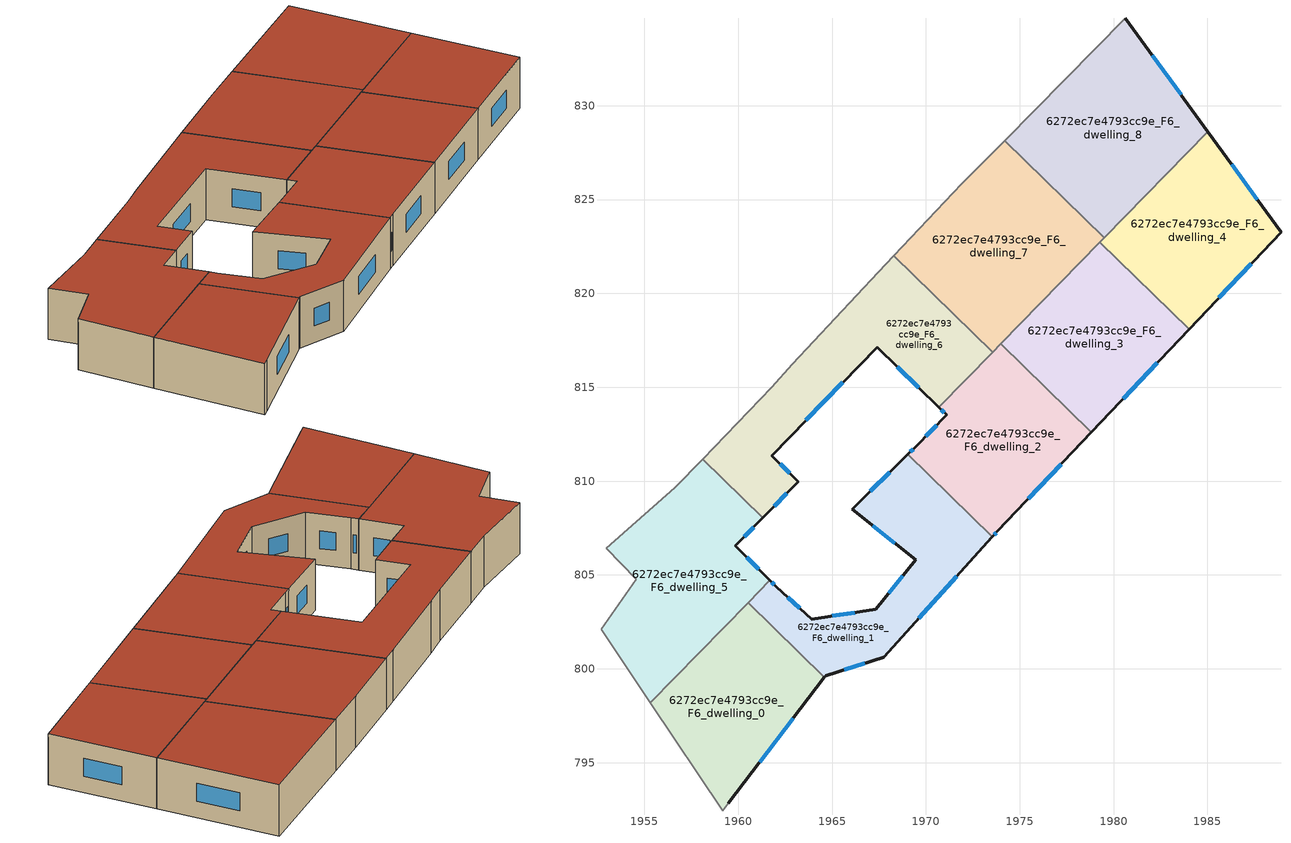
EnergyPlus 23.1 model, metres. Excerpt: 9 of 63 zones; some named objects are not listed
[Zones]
6272ec7e4793cc9e_F6_dwelling_0
 floor to 6272ec7e4793cc9e_F5_dwelling_0 (EU_floor_Construction): 1964.59,799.55 1959.48,792.84 1959.17,792.43 1955.32,798.18 1960.53,803.52 z18
 wall outside (EU_wall_Construction): 1959.48,792.84 1964.59,799.55 z18:21
 wall to 6272ec7e4793cc9e_F6_dwelling_1 (EU_wall_Construction): 1964.59,799.55 1960.53,803.52 z18:21
 wall adiabatic (EU_wall_Construction): 1955.32,798.18 1959.17,792.43 1959.48,792.84 z18:21
 wall to 6272ec7e4793cc9e_F6_dwelling_5 (EU_wall_Construction): 1960.53,803.52 1955.32,798.18 z18:21
 window (EU_Window_Construction): 1961.14,795.03 1962.93,797.37 z18.98:20.02
 roof outside (EU_roof_Construction): 1959.48,792.84 1964.59,799.55 1960.53,803.52 1955.32,798.18 1959.17,792.43 z21
6272ec7e4793cc9e_F6_dwelling_1
 floor to 6272ec7e4793cc9e_F5_dwelling_1 (EU_floor_Construction): 1973.54,807.03 1967.75,800.62 1964.66,799.63 1964.59,799.55 1960.53,803.52 1961.69,804.71 1962.02,804.38 1963.91,802.66 1967.33,803.17 1969.45,805.82 1966.08,808.5 1969.04,811.42 z18
 wall outside (EU_wall_Construction): 1969.04,811.42 1966.08,808.5 1969.45,805.82 1967.33,803.17 1963.91,802.66 1962.02,804.38 1961.69,804.71 / 1964.59,799.55 1964.66,799.63 1967.75,800.62 1973.54,807.03 z18:21
 wall to 6272ec7e4793cc9e_F6_dwelling_2 (EU_wall_Construction): 1973.54,807.03 1969.04,811.42 z18:21
 wall to 6272ec7e4793cc9e_F6_dwelling_5 (EU_wall_Construction): 1961.69,804.71 1960.53,803.52 z18:21
 window (EU_Window_Construction): 1961.91,804.49 1961.8,804.61 / 1963.29,803.22 1962.63,803.82 / 1966.21,803 1965.02,802.82 / 1968.76,804.95 1968.02,804.03 / 1967.17,807.63 1968.35,806.69 / 1968.07,810.47 1967.04,809.45 / 1969.63,802.71 1971.66,804.94 / 1965.66,799.96 1966.74,800.3 z18.98:20.02
 roof outside (EU_roof_Construction): 1967.75,800.62 1973.54,807.03 1969.04,811.42 1966.08,808.5 1969.45,805.82 1967.33,803.17 1963.91,802.66 1962.02,804.38 1961.69,804.71 1960.53,803.52 1964.59,799.55 1964.66,799.63 z21
6272ec7e4793cc9e_F6_dwelling_2
 floor to 6272ec7e4793cc9e_F5_dwelling_2 (EU_floor_Construction): 1978.82,812.61 1973.84,807.35 1973.54,807.03 1969.04,811.42 1969.46,811.83 1971.11,813.52 1970.69,813.93 1973.99,817.32 z18
 wall outside (EU_wall_Construction): 1970.69,813.93 1971.11,813.52 1969.46,811.83 1969.04,811.42 / 1973.54,807.03 1973.84,807.35 1978.82,812.61 z18:21
 wall to 6272ec7e4793cc9e_F6_dwelling_3 (EU_wall_Construction): 1978.82,812.61 1973.99,817.32 z18:21
 wall to 6272ec7e4793cc9e_F6_dwelling_6 (EU_wall_Construction): 1973.55,816.86 1970.69,813.93 z18:21
 wall to 6272ec7e4793cc9e_F6_dwelling_7 (EU_wall_Construction): 1973.99,817.32 1973.55,816.86 z18:21
 window (EU_Window_Construction): 1970.57,812.97 1969.99,812.38 / 1970.82,813.8 1970.97,813.66 / 1975.46,809.06 1977.2,810.9 / 1973.64,807.13 1973.74,807.25 / 1969.32,811.7 1969.17,811.56 z18.98:20.02
 roof outside (EU_roof_Construction): 1973.84,807.35 1978.82,812.61 1973.99,817.32 1970.69,813.93 1971.11,813.52 1969.46,811.83 1969.04,811.42 1973.54,807.03 z21
6272ec7e4793cc9e_F6_dwelling_3
 floor to 6272ec7e4793cc9e_F5_dwelling_3 (EU_floor_Construction): 1984.02,818.09 1978.82,812.61 1973.99,817.32 1979.27,822.72 z18
 wall outside (EU_wall_Construction): 1978.82,812.61 1984.02,818.09 z18:21
 wall to 6272ec7e4793cc9e_F6_dwelling_4 (EU_wall_Construction): 1984.02,818.09 1979.27,822.72 z18:21
 wall to 6272ec7e4793cc9e_F6_dwelling_7 (EU_wall_Construction): 1979.27,822.72 1973.99,817.32 z18:21
 window (EU_Window_Construction): 1980.51,814.39 1982.33,816.3 z18.98:20.02
 roof outside (EU_roof_Construction): 1978.82,812.61 1984.02,818.09 1979.27,822.72 1973.99,817.32 z21
6272ec7e4793cc9e_F6_dwelling_4
 floor to 6272ec7e4793cc9e_F5_dwelling_4 (EU_floor_Construction): 1985.02,828.61 1988.92,823.25 1984.02,818.09 1979.27,822.72 z18
 wall outside (EU_wall_Construction): 1984.02,818.09 1988.92,823.25 1985.02,828.61 z18:21
 wall to 6272ec7e4793cc9e_F6_dwelling_8 (EU_wall_Construction): 1985.02,828.61 1979.5,822.96 z18:21
 wall to 6272ec7e4793cc9e_F6_dwelling_7 (EU_wall_Construction): 1979.5,822.96 1979.27,822.72 z18:21
 window (EU_Window_Construction): 1987.65,825 1986.29,826.87 / 1985.61,819.77 1987.32,821.57 z18.98:20.02
 roof outside (EU_roof_Construction): 1984.02,818.09 1988.92,823.25 1985.02,828.61 1979.27,822.72 z21
6272ec7e4793cc9e_F6_dwelling_5
 floor to 6272ec7e4793cc9e_F5_dwelling_5 (EU_floor_Construction): 1961.31,808.04 1959.86,806.54 1961.69,804.71 1955.32,798.18 1952.69,802.1 1954.58,804.78 1952.98,806.44 1956.63,809.63 1958.1,811.18 z18
 wall outside (EU_wall_Construction): 1961.69,804.71 1959.86,806.54 1961.31,808.04 z18:21
 wall adiabatic (EU_wall_Construction): 1958.1,811.18 1956.63,809.63 1952.98,806.44 1954.58,804.78 1952.69,802.1 1955.32,798.18 z18:21
 wall to 6272ec7e4793cc9e_F6_dwelling_6 (EU_wall_Construction): 1961.31,808.04 1958.1,811.18 z18:21
 window (EU_Window_Construction): 1960.33,807.03 1960.84,807.55 / 1961.09,805.31 1960.45,805.95 z18.98:20.02
 roof outside (EU_roof_Construction): 1955.32,798.18 1961.69,804.71 1959.86,806.54 1961.31,808.04 1958.1,811.18 1956.63,809.63 1952.98,806.44 1954.58,804.78 1952.69,802.1 z21
6272ec7e4793cc9e_F6_dwelling_6
 floor to 6272ec7e4793cc9e_F5_dwelling_6 (EU_floor_Construction): 1973.55,816.86 1970.69,813.93 1967.4,817.13 1961.78,811.37 1963.2,809.97 1961.31,808.04 1958.1,811.18 1961.78,815.01 1962.88,816.23 1967.46,821.12 1968.29,822 z18
 wall outside (EU_wall_Construction): 1961.31,808.04 1963.2,809.97 1961.78,811.37 1967.4,817.13 1970.69,813.93 z18:21
 wall adiabatic (EU_wall_Construction): 1968.29,822 1967.46,821.12 1962.88,816.23 1961.78,815.01 1958.1,811.18 z18:21
 wall to 6272ec7e4793cc9e_F6_dwelling_7 (EU_wall_Construction): 1973.55,816.86 1968.29,822 z18:21
 window (EU_Window_Construction): 1968.47,816.09 1969.62,814.97 / 1963.6,813.24 1965.57,815.26 / 1962.74,810.43 1962.24,810.91 / 1961.93,808.67 1962.58,809.35 z18.98:20.02
 roof outside (EU_roof_Construction): 1970.69,813.93 1973.55,816.86 1968.29,822 1967.46,821.12 1962.88,816.23 1961.78,815.01 1958.1,811.18 1961.31,808.04 1963.2,809.97 1961.78,811.37 1967.4,817.13 z21
6272ec7e4793cc9e_F6_dwelling_7
 floor to 6272ec7e4793cc9e_F5_dwelling_7 (EU_floor_Construction): 1979.51,822.96 1973.55,816.86 1968.29,822 1971.92,825.83 1974.19,828.14 z18
 wall adiabatic (EU_wall_Construction): 1974.19,828.14 1971.92,825.83 1968.29,822 z18:21
 wall to 6272ec7e4793cc9e_F6_dwelling_8 (EU_wall_Construction): 1979.51,822.96 1974.19,828.14 z18:21
 roof outside (EU_roof_Construction): 1973.55,816.86 1979.51,822.96 1974.19,828.14 1971.92,825.83 1968.29,822 z21
6272ec7e4793cc9e_F6_dwelling_8
 floor to 6272ec7e4793cc9e_F5_dwelling_8 (EU_floor_Construction): 1980.63,834.66 1985.02,828.61 1979.51,822.96 1974.19,828.14 z18
 wall outside (EU_wall_Construction): 1985.02,828.61 1980.63,834.66 z18:21
 wall adiabatic (EU_wall_Construction): 1980.63,834.66 1974.19,828.14 z18:21
 window (EU_Window_Construction): 1983.59,830.58 1982.06,832.7 z18.98:20.02
 roof outside (EU_roof_Construction): 1979.51,822.96 1985.02,828.61 1980.63,834.66 1974.19,828.14 z21
[Building]
EU S2 Campaign: North Axis=0; Terrain=City; Solar Distribution=FullExterior
[Site:Location]
Bologna: Latitude=44.5; Longitude=11.25; Time Zone=1; Elevation=37
[SizingPeriod:WeatherFileDays]
AnnualSizingPeriod: Begin Month=1; Begin Day of Month=1; End Month=12; End Day of Month=31; Day of Week for Start Day=Monday; Use Weather File Daylight Saving Period=No; Use Weather File Rain and Snow Indicators=No
[MATERIAL]
EU_InternalMass_Material: Roughness=MediumRough; Thickness=0.1; Conductivity=1; Density=1800; Specific Heat=900; Thermal Absorptance=0.9; Solar Absorptance=0.7; Visible Absorptance=0.7
[MATERIAL:NOMASS] Roughness=MediumRough; Thermal Absorptance=0.9; Solar Absorptance=0.7; Visible Absorptance=0.7
Name | Thermal Resistance
EU_wall_NoMass | 0.905828
EU_roof_NoMass | 0.37593
EU_floor_NoMass | 0.67114
[WINDOWMATERIAL:SIMPLEGLAZINGSYSTEM]
EU_Window_SimpleGlazing: UFactor=4.52486; Solar Heat Gain Coefficient=0.85; Visible Transmittance=0.85
[CONSTRUCTION]
EU_wall_Construction: EU_wall_NoMass
EU_roof_Construction: EU_roof_NoMass
EU_floor_Construction: EU_floor_NoMass
EU_Window_Construction: EU_Window_SimpleGlazing
EU_InternalMass_Construction: EU_InternalMass_Material
[ZONE] Type=1; Multiplier=1; Ceiling Height=autocalculate; Floor Area=autocalculate; Part of Total Floor Area=Yes
Name | Volume
6272ec7e4793cc9e_F6_dwelling_0 | 151.495
6272ec7e4793cc9e_F6_dwelling_1 | 151.503
6272ec7e4793cc9e_F6_dwelling_2; 6272ec7e4793cc9e_F6_dwelling_4 | 151.493
6272ec7e4793cc9e_F6_dwelling_3 | 151.505
6272ec7e4793cc9e_F6_dwelling_5 | 189.352
6272ec7e4793cc9e_F6_dwelling_6 | 189.357
6272ec7e4793cc9e_F6_dwelling_7 | 189.349
6272ec7e4793cc9e_F6_dwelling_8 | 189.341
[INTERNALMASS] Construction=EU_InternalMass_Construction
Name | Zone or ZoneList | Surface Area
6272ec7e4793cc9e_F6_dwelling_0_EU_InternalMass | 6272ec7e4793cc9e_F6_dwelling_0 | 50.4983
6272ec7e4793cc9e_F6_dwelling_1_EU_InternalMass | 6272ec7e4793cc9e_F6_dwelling_1 | 50.5007
6272ec7e4793cc9e_F6_dwelling_2_EU_InternalMass | 6272ec7e4793cc9e_F6_dwelling_2 | 50.4978
6272ec7e4793cc9e_F6_dwelling_3_EU_InternalMass | 6272ec7e4793cc9e_F6_dwelling_3 | 50.5018
6272ec7e4793cc9e_F6_dwelling_4_EU_InternalMass | 6272ec7e4793cc9e_F6_dwelling_4 | 50.4978
6272ec7e4793cc9e_F6_dwelling_5_EU_InternalMass | 6272ec7e4793cc9e_F6_dwelling_5 | 63.1174
6272ec7e4793cc9e_F6_dwelling_6_EU_InternalMass | 6272ec7e4793cc9e_F6_dwelling_6 | 63.1181
6272ec7e4793cc9e_F6_dwelling_7_EU_InternalMass | 6272ec7e4793cc9e_F6_dwelling_7 | 63.1163
6272ec7e4793cc9e_F6_dwelling_8_EU_InternalMass | 6272ec7e4793cc9e_F6_dwelling_8 | 63.1136
[OTHEREQUIPMENT] Fuel Type=Electricity; Design Level Calculation Method=Watts/Area; Power per Zone Floor Area=1; Fraction Latent=0; Fraction Radiant=0; Fraction Lost=0; Carbon Dioxide Generation Rate=0; EndUse Subcategory=EU_Step8_InternalGains
Name | Zone or ZoneList or Space or SpaceList | Schedule
EU_Step8_InternalGain_6272ec7e4793cc9e_F6_dwelling_0_f000 | 6272ec7e4793cc9e_F6_dwelling_0 | EU_Step8_GainSchedule_6272ec7e4793cc9e_F6_dwelling_0_f000
EU_Step8_InternalGain_6272ec7e4793cc9e_F6_dwelling_1_f000 | 6272ec7e4793cc9e_F6_dwelling_1 | EU_Step8_GainSchedule_6272ec7e4793cc9e_F6_dwelling_1_f000
EU_Step8_InternalGain_6272ec7e4793cc9e_F6_dwelling_2_f000 | 6272ec7e4793cc9e_F6_dwelling_2 | EU_Step8_GainSchedule_6272ec7e4793cc9e_F6_dwelling_2_f000
EU_Step8_InternalGain_6272ec7e4793cc9e_F6_dwelling_3_f000 | 6272ec7e4793cc9e_F6_dwelling_3 | EU_Step8_GainSchedule_6272ec7e4793cc9e_F6_dwelling_3_f000
EU_Step8_InternalGain_6272ec7e4793cc9e_F6_dwelling_4_f000 | 6272ec7e4793cc9e_F6_dwelling_4 | EU_Step8_GainSchedule_6272ec7e4793cc9e_F6_dwelling_4_f000
EU_Step8_InternalGain_6272ec7e4793cc9e_F6_dwelling_5_f000 | 6272ec7e4793cc9e_F6_dwelling_5 | EU_Step8_GainSchedule_6272ec7e4793cc9e_F6_dwelling_5_f000
EU_Step8_InternalGain_6272ec7e4793cc9e_F6_dwelling_6_f000 | 6272ec7e4793cc9e_F6_dwelling_6 | EU_Step8_GainSchedule_6272ec7e4793cc9e_F6_dwelling_6_f000
EU_Step8_InternalGain_6272ec7e4793cc9e_F6_dwelling_7_f000 | 6272ec7e4793cc9e_F6_dwelling_7 | EU_Step8_GainSchedule_6272ec7e4793cc9e_F6_dwelling_7_f000
EU_Step8_InternalGain_6272ec7e4793cc9e_F6_dwelling_8_f000 | 6272ec7e4793cc9e_F6_dwelling_8 | EU_Step8_GainSchedule_6272ec7e4793cc9e_F6_dwelling_8_f000
[ZONEVENTILATION:DESIGNFLOWRATE] Schedule=EU_AlwaysOn; Design Flow Rate Calculation Method=AirChanges/Hour; Air Changes per Hour=0.73129; Ventilation Type=Natural; Fan Pressure Rise=0; Fan Total Efficiency=1; Constant Term Coefficient=1; Temperature Term Coefficient=0; Velocity Term Coefficient=0; Velocity Squared Term Coefficient=0; Minimum Indoor Temperature=-100; Maximum Indoor Temperature=100; Delta Temperature=-100; Minimum Outdoor Temperature=-100; Maximum Outdoor Temperature=100; Maximum Wind Speed=40
Name | Zone or ZoneList or Space or SpaceList
EU_ConstantAir_6272ec7e4793cc9e_F6_dwelling_0 | 6272ec7e4793cc9e_F6_dwelling_0
EU_ConstantAir_6272ec7e4793cc9e_F6_dwelling_1 | 6272ec7e4793cc9e_F6_dwelling_1
EU_ConstantAir_6272ec7e4793cc9e_F6_dwelling_2 | 6272ec7e4793cc9e_F6_dwelling_2
EU_ConstantAir_6272ec7e4793cc9e_F6_dwelling_3 | 6272ec7e4793cc9e_F6_dwelling_3
EU_ConstantAir_6272ec7e4793cc9e_F6_dwelling_4 | 6272ec7e4793cc9e_F6_dwelling_4
EU_ConstantAir_6272ec7e4793cc9e_F6_dwelling_5 | 6272ec7e4793cc9e_F6_dwelling_5
EU_ConstantAir_6272ec7e4793cc9e_F6_dwelling_6 | 6272ec7e4793cc9e_F6_dwelling_6
EU_ConstantAir_6272ec7e4793cc9e_F6_dwelling_7 | 6272ec7e4793cc9e_F6_dwelling_7
EU_ConstantAir_6272ec7e4793cc9e_F6_dwelling_8 | 6272ec7e4793cc9e_F6_dwelling_8
[HVACTEMPLATE:ZONE:IDEALLOADSAIRSYSTEM] System Availability Schedule=EU_AlwaysOn; Maximum Heating Supply Air Temperature=50; Minimum Cooling Supply Air Temperature=13; Maximum Heating Supply Air Humidity Ratio=0.0156; Minimum Cooling Supply Air Humidity Ratio=0.0077; Heating Limit=NoLimit; Cooling Limit=NoLimit; Heating Availability Schedule=EU_AlwaysOn; Cooling Availability Schedule=EU_CoolingOff; Dehumidification Control Type=ConstantSensibleHeatRatio; Cooling Sensible Heat Ratio=0.7; Dehumidification Setpoint=60; Humidification Control Type=None; Humidification Setpoint=30; Outdoor Air Method=None; Outdoor Air Flow Rate per Person=0.00944; Outdoor Air Flow Rate per Zone Floor Area=0; Outdoor Air Flow Rate per Zone=0; Demand Controlled Ventilation Type=None; Outdoor Air Economizer Type=NoEconomizer; Heat Recovery Type=None; Sensible Heat Recovery Effectiveness=0.7; Latent Heat Recovery Effectiveness=0.65
Name | Template Thermostat
6272ec7e4793cc9e_F6_dwelling_0 | EU_HeatOnly_6272ec7e4793cc9e_F6_dwelling_0
6272ec7e4793cc9e_F6_dwelling_1 | EU_HeatOnly_6272ec7e4793cc9e_F6_dwelling_1
6272ec7e4793cc9e_F6_dwelling_2 | EU_HeatOnly_6272ec7e4793cc9e_F6_dwelling_2
6272ec7e4793cc9e_F6_dwelling_3 | EU_HeatOnly_6272ec7e4793cc9e_F6_dwelling_3
6272ec7e4793cc9e_F6_dwelling_4 | EU_HeatOnly_6272ec7e4793cc9e_F6_dwelling_4
6272ec7e4793cc9e_F6_dwelling_5 | EU_HeatOnly_6272ec7e4793cc9e_F6_dwelling_5
6272ec7e4793cc9e_F6_dwelling_6 | EU_HeatOnly_6272ec7e4793cc9e_F6_dwelling_6
6272ec7e4793cc9e_F6_dwelling_7 | EU_HeatOnly_6272ec7e4793cc9e_F6_dwelling_7
6272ec7e4793cc9e_F6_dwelling_8 | EU_HeatOnly_6272ec7e4793cc9e_F6_dwelling_8
[SIZING:ZONE] Zone Cooling Design Supply Air Temperature Input Method=SupplyAirTemperature; Zone Cooling Design Supply Air Temperature=13; Zone Heating Design Supply Air Temperature Input Method=SupplyAirTemperature; Zone Heating Design Supply Air Temperature=50; Zone Cooling Design Supply Air Humidity Ratio=0.008; Zone Heating Design Supply Air Humidity Ratio=0.008; Cooling Design Air Flow Method=DesignDay; Cooling Design Air Flow Rate=0; Cooling Minimum Air Flow per Zone Floor Area=0.000762; Cooling Minimum Air Flow=0; Cooling Minimum Air Flow Fraction=0.2; Heating Design Air Flow Method=DesignDay; Heating Design Air Flow Rate=0; Heating Maximum Air Flow per Zone Floor Area=0.002032; Heating Maximum Air Flow=0.141576; Heating Maximum Air Flow Fraction=0.3; Account for Dedicated Outdoor Air System=No; Dedicated Outdoor Air System Control Strategy=NeutralSupplyAir; Dedicated Outdoor Air Low Setpoint Temperature for Design=autosize; Dedicated Outdoor Air High Setpoint Temperature for Design=autosize; Zone Load Sizing Method=Sensible Load Only No Latent Load; Zone Latent Cooling Design Supply Air Humidity Ratio Input Method=HumidityRatioDifference; Zone Cooling Design Supply Air Humidity Ratio Difference=0.005; Zone Latent Heating Design Supply Air Humidity Ratio Input Method=HumidityRatioDifference; Zone Humidification Design Supply Air Humidity Ratio Difference=0.005
6272ec7e4793cc9e_F6_dwelling_0; 6272ec7e4793cc9e_F6_dwelling_1; 6272ec7e4793cc9e_F6_dwelling_2; 6272ec7e4793cc9e_F6_dwelling_3; 6272ec7e4793cc9e_F6_dwelling_4; 6272ec7e4793cc9e_F6_dwelling_5; 6272ec7e4793cc9e_F6_dwelling_6; 6272ec7e4793cc9e_F6_dwelling_7; 6272ec7e4793cc9e_F6_dwelling_8
[SCHEDULE:CONSTANT]
Name | Hourly Value
EU_AlwaysOn | 1
EU_CoolingOff | 0
[SCHEDULE:FILE] Column Number=1; Rows to Skip at Top=0; Number of Hours of Data=8760; Column Separator=Comma; Interpolate to Timestep=No; Minutes per Item=60; Adjust Schedule for Daylight Savings=Yes
Name | File
EU_Step8_GainSchedule_6272ec7e4793cc9e_F6_dwelling_0_f000 | ../../schedules/6272ec7e4793cc9e/6272ec7e4793cc9e_F6_dwelling_0_f000_gain.csv
EU_Step8_GainSchedule_6272ec7e4793cc9e_F6_dwelling_1_f000 | ../../schedules/6272ec7e4793cc9e/6272ec7e4793cc9e_F6_dwelling_1_f000_gain.csv
EU_Step8_GainSchedule_6272ec7e4793cc9e_F6_dwelling_2_f000 | ../../schedules/6272ec7e4793cc9e/6272ec7e4793cc9e_F6_dwelling_2_f000_gain.csv
EU_Step8_GainSchedule_6272ec7e4793cc9e_F6_dwelling_3_f000 | ../../schedules/6272ec7e4793cc9e/6272ec7e4793cc9e_F6_dwelling_3_f000_gain.csv
EU_Step8_GainSchedule_6272ec7e4793cc9e_F6_dwelling_4_f000 | ../../schedules/6272ec7e4793cc9e/6272ec7e4793cc9e_F6_dwelling_4_f000_gain.csv
EU_Step8_GainSchedule_6272ec7e4793cc9e_F6_dwelling_5_f000 | ../../schedules/6272ec7e4793cc9e/6272ec7e4793cc9e_F6_dwelling_5_f000_gain.csv
EU_Step8_GainSchedule_6272ec7e4793cc9e_F6_dwelling_6_f000 | ../../schedules/6272ec7e4793cc9e/6272ec7e4793cc9e_F6_dwelling_6_f000_gain.csv
EU_Step8_GainSchedule_6272ec7e4793cc9e_F6_dwelling_7_f000 | ../../schedules/6272ec7e4793cc9e/6272ec7e4793cc9e_F6_dwelling_7_f000_gain.csv
EU_Step8_GainSchedule_6272ec7e4793cc9e_F6_dwelling_8_f000 | ../../schedules/6272ec7e4793cc9e/6272ec7e4793cc9e_F6_dwelling_8_f000_gain.csv
